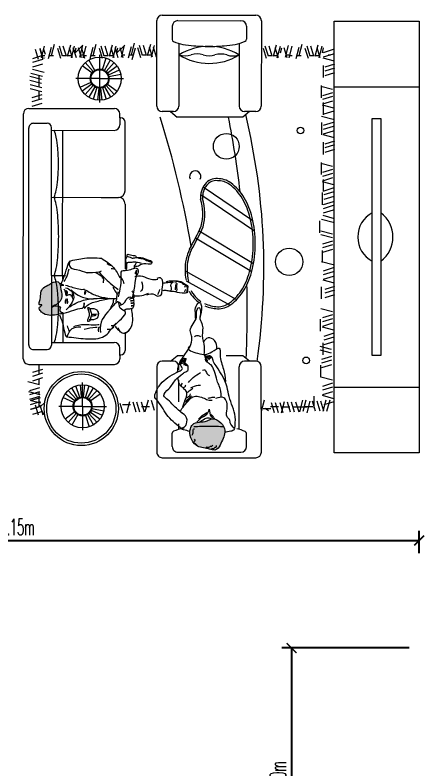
# Model space of a CAD drawing. Header units: metres. Extents: x 2200 to 70418, y 2356 to 27441.
# Drawn here: x 60911 to 64077, y 12447 to 18213 of the extents above; entities that cross this region are included whole.
import ezdxf

# ---------------------------------------------------------------- set-up
doc = ezdxf.new("R2010")
doc.units = ezdxf.units.M
doc.header["$LTSCALE"] = 0.5
doc.layers.get('Defpoints').update_dxf_attribs({"color": 140})
doc.layers.add('G-Anno-Dims', color=151, linetype='Continuous', lineweight=25)
doc.layers.add('I-Furn', color=30, linetype='Continuous', lineweight=18)
doc.styles.add('Arch-Dim', font='romans.shx', dxfattribs={"width": 0.5})
doc.dimstyles.new('Annotative m', dxfattribs={"dimscale": 100, "dimtxt": 2.5, "dimasz": 1.5, "dimexe": 1.5, "dimexo": 1.5, "dimgap": 0.8, "dimtad": 1, "dimlfac": 0.001, "dimzin": 3, "dimdsep": 46, "dimtxsty": 'Arch-Dim', "dimblk": 'ARCHTICK', "dimcen": 2.5, "dimazin": 2, "dimtfac": 0.75, "dimtix": 1, "dimtmove": 2, "dimatfit": 3, "dimfxl": 1, "dimtolj": 1, "dimtzin": 0, "dimarcsym": 0})

# ---------------------------------------------------------------- blocks, each defined once
blk = doc.blocks.new('_ArchTick')
at = {"color": 0, "linetype": 'ByBlock', "const_width": 0.15}
blk.add_lwpolyline([(-0.5, -0.5), (0.5, 0.5)], dxfattribs=at)
blk = doc.blocks.new('*D254')
at = {"layer": 'Defpoints', "color": 0, "transparency": 16777216}
for p in [(64002, 13372), (63026.1, 11372), (64152, 11372)]:
    blk.add_point(p, dxfattribs=at)
at = {"layer": 'G-Anno-Dims', "color": 0, "lineweight": -2, "transparency": 16777216}
for p, q in [((63927, 13372), (62951.1, 13372)), ((63026.1, 13372), (63026.1, 11372)), ((64077, 11372), (62951.1, 11372))]:
    blk.add_line(p, q, dxfattribs=at)
at = {"layer": 'G-Anno-Dims', "color": 0, "lineweight": -2, "transparency": 16777216, "xscale": 75, "yscale": 75, "zscale": 75}
for p, rotation in [((63026.1, 13372), 90), ((63026.1, 11372), 270)]:
    blk.add_blockref('_ArchTick', p, dxfattribs=dict(at, rotation=rotation))
at = {"layer": 'G-Anno-Dims', "color": 0, "transparency": 16777216, "insert": (62923.6, 12372), "char_height": 125, "attachment_point": 5, "rotation": 90, "style": 'Arch-Dim'}
blk.add_mtext('\\A1;2.00m', dxfattribs=at)
blk = doc.blocks.new('*D255')
at = {"layer": 'Defpoints', "color": 0}
for p in [(64002, 14193.7), (57852, 14022), (64002, 14022)]:
    blk.add_point(p, dxfattribs=at)
at = {"layer": 'G-Anno-Dims', "color": 0, "lineweight": -2}
for p, q in [((57852, 14097), (57852, 14268.7)), ((64002, 14097), (64002, 14268.7)), ((57852, 14193.7), (64002, 14193.7))]:
    blk.add_line(p, q, dxfattribs=at)
at = {"layer": 'G-Anno-Dims', "color": 0, "lineweight": -2, "xscale": 75, "yscale": 75, "zscale": 75, "rotation": 180}
blk.add_blockref('_ArchTick', (57852, 14193.7), dxfattribs=at)
at = {"layer": 'G-Anno-Dims', "color": 0, "lineweight": -2, "xscale": 75, "yscale": 75, "zscale": 75}
blk.add_blockref('_ArchTick', (64002, 14193.7), dxfattribs=at)
at = {"layer": 'G-Anno-Dims', "color": 0, "insert": (60927, 14296.2), "char_height": 125, "attachment_point": 5, "style": 'Arch-Dim'}
blk.add_mtext('\\A1;6.15m', dxfattribs=at)
blk = doc.blocks.new('A$C73465BAC')
at = {"layer": 'I-Furn', "ltscale": 3}
h = blk.add_hatch(color=256, dxfattribs=at)
edge = h.paths.add_edge_path()
edge.add_spline(control_points=[(248.5, 1171), (279.6, 1188.5), (331.5, 1220.4), (312.1, 1296.2), (303.9, 1374.7), (243.4, 1354.4), (209.2, 1331.9), (147.9, 1299.6), (163.4, 1244.6), (138.6, 1178), (180.2, 1188.1), (136, 1164), (157.4, 1133.7), (185.5, 1110.9), (241.5, 1099.6), (276.6, 1109.9), (350.3, 1120.6), (292.2, 1133.5), (320.4, 1170.6), (274.8, 1182.2), (255.2, 1174.5), (248.5, 1171)], knot_values=[6.92976, 6.92976, 6.92976, 6.92976, 88.633957, 150.80248, 204.81141, 248.139794, 279.389018, 321.893636, 408.375761, 431.643524, 447.144857, 469.07466, 497.305108, 522.125936, 570.063074, 628.708388, 656.922664, 684.873946, 704.64736, 740.083308, 760.727208, 760.727208, 760.727208, 760.727208], degree=3, periodic=0)
h = blk.add_hatch(color=256, dxfattribs=at)
edge = h.paths.add_edge_path()
edge.add_spline(control_points=[(1426.4, 86.6), (1397.7, 90.1), (1345.7, 99.1), (1298.9, 165.8), (1296.3, 225.7), (1328.2, 297.6), (1410.2, 279.3), (1477.3, 324.4), (1540.8, 288.1), (1580.5, 210.8), (1543, 141.8), (1506.8, 60.6), (1456.5, 76.7), (1426.4, 86.6)], knot_values=[11.171972, 11.171972, 11.171972, 11.171972, 83.935274, 146.390702, 207.043537, 236.474222, 338.687878, 374.142978, 438.985032, 497.846364, 587.349285, 634.808067, 704.959464, 704.959464, 704.959464, 704.959464], degree=3, periodic=0)
at = {"layer": 'I-Furn'}
for p, q in [((1045.1, 2705.2), (1045.3, 3358.3)), ((1087.9, 3400.8), (1803.1, 3400.5)), ((1206.9, 3358.2), (1689.2, 3358)), ((1845.6, 3358), (1845.3, 2704.9)), ((1164.4, 3315.7), (1164.3, 3214)), ((1731.7, 3315.5), (1731.7, 3216.3)), ((240.2, 3091.3), (263.7, 3179.5)), ((363.7, 3085.4), (387.2, 3173.6)), ((481.2, 3171.3), (419.3, 3109.4)), ((559.6, 3091.3), (583.1, 3179.5)), ((683.1, 3085.4), (706.6, 3173.6)), ((800.6, 3171.3), (738.8, 3109.4)), ((852.4, 3096.6), (875.9, 3184.8)), ((975.9, 3090.8), (999.4, 3179)), ((1215.4, 3183.6), (1215.2, 2705.1)), ((1675.4, 3183.5), (1675.2, 2704.9)), ((1938.3, 3085.4), (1961.8, 3173.6)), ((2134.2, 3091.3), (2157.7, 3179.5)), ((2257.7, 3085.4), (2281.2, 3173.6)), ((141.6, 3061.4), (118.1, 3137.8)), ((176.5, 3067.8), (153, 3144.2)), ((176.9, 3061.4), (153.4, 3137.8)), ((163.6, 3073.7), (187.1, 3161.9)), ((194.7, 3099.4), (182.8, 3137.8)), ((217, 3067.8), (240.5, 3156)), ((311.1, 3067.8), (287.6, 3144.2)), ((324.9, 3085.4), (301.4, 3161.9)), ((354.3, 3085.4), (330.8, 3161.9)), ((401.3, 3073.7), (377.8, 3150.1)), ((393.1, 3073.7), (416.6, 3161.9)), ((430.7, 3073.7), (407.2, 3150.1)), ((418.3, 3112.7), (428.1, 3149.6)), ((469.3, 3073.1), (445.8, 3149.6)), ((456.4, 3079), (479.9, 3167.2)), ((495.9, 3067.8), (472.4, 3144.2)), ((483, 3073.7), (506.5, 3161.9)), ((536.4, 3067.8), (559.9, 3156)), ((630.5, 3067.8), (607, 3144.2)), ((644.3, 3085.4), (620.8, 3161.9)), ((673.8, 3085.4), (650.2, 3161.9)), ((720.7, 3073.7), (697.2, 3150.1)), ((712.5, 3073.7), (736, 3161.9)), ((750.1, 3073.7), (726.6, 3150.1)), ((737.7, 3112.7), (747.6, 3149.6)), ((788.8, 3073.1), (765.2, 3149.6)), ((775.8, 3079), (799.3, 3167.2)), ((829.2, 3073.1), (852.8, 3161.3)), ((858.6, 3061.4), (882.2, 3149.6)), ((923.3, 3073.1), (899.8, 3149.6)), ((937.2, 3090.8), (913.6, 3167.2)), ((966.6, 3090.8), (943, 3167.2)), ((1013.5, 3079), (990, 3155.4)), ((1005.3, 3079), (1028.9, 3167.2)), ((1042.9, 3079), (1019.4, 3155.4)), ((1885.7, 3067.8), (1862.2, 3144.2)), ((1899.5, 3085.4), (1876, 3161.9)), ((1928.9, 3085.4), (1905.4, 3161.9)), ((1975.9, 3073.7), (1952.3, 3150.1)), ((1967.7, 3073.7), (1991.2, 3161.9)), ((1992.9, 3112.7), (2002.7, 3149.6)), ((2043.9, 3073.1), (2020.4, 3149.6)), ((2031, 3079), (2054.5, 3167.2)), ((2057.6, 3073.7), (2081.1, 3161.9)), ((2111, 3067.8), (2134.5, 3156)), ((2205.1, 3067.8), (2181.6, 3144.2)), ((2218.9, 3085.4), (2195.4, 3161.9)), ((2248.3, 3085.4), (2224.8, 3161.9)), ((2295.3, 3073.7), (2271.8, 3150.1)), ((2287.1, 3073.7), (2310.6, 3161.9)), ((2312.3, 3112.7), (2322.2, 3149.6)), ((2394.6, 3136.4), (2318.2, 3112.9)), ((171.6, 3090.4), (95.2, 3066.8)), ((171.6, 3060.9), (95.2, 3037.4)), ((188.4, 3089.6), (169.8, 3089.6)), ((255.4, 3089.6), (222.8, 3089.6)), ((353.1, 3089.6), (323.6, 3089.6)), ((397.3, 3089.6), (364.8, 3089.6)), ((396.4, 3089.6), (366.3, 3089.6)), ((481.2, 3094.9), (462.6, 3094.9)), ((507.8, 3089.6), (489.2, 3089.6)), ((572.4, 2978.1), (526.4, 3057.7)), ((574.8, 3089.6), (542.2, 3089.6)), ((608.8, 2732.1), (608.8, 3096.8)), ((631.3, 2984.3), (659.7, 3071.7)), ((672.5, 3089.6), (643.1, 3089.6)), ((645.2, 2978.1), (691.1, 3057.7)), ((716.8, 3089.6), (684.2, 3089.6)), ((715.8, 3089.6), (685.7, 3089.6)), ((800.6, 3094.9), (782, 3094.9)), ((867.6, 3094.9), (835, 3094.9)), ((965.3, 3094.9), (935.9, 3094.9)), ((1009.6, 3094.9), (977, 3094.9)), ((1008.6, 3094.9), (978.5, 3094.9)), ((1927.6, 3089.6), (1898.2, 3089.6)), ((1971.9, 3089.6), (1939.4, 3089.6)), ((1971, 3089.6), (1940.8, 3089.6)), ((2055.8, 3094.9), (2037.2, 3094.9)), ((2082.4, 3089.6), (2063.8, 3089.6)), ((2149.4, 3089.6), (2116.8, 3089.6)), ((2247.1, 3089.6), (2217.7, 3089.6)), ((2291.3, 3089.6), (2258.8, 3089.6)), ((2290.4, 3089.6), (2260.3, 3089.6)), ((2394.6, 3101.1), (2318.2, 3077.6)), ((2406.4, 3048.2), (2318.2, 3071.7)), ((2375.2, 3094.9), (2356.6, 3094.9)), ((171.6, 3025.6), (95.2, 3002.1)), ((549.9, 2957.8), (475.5, 3011.9)), ((560.1, 2969.1), (498.6, 3037.4)), ((657.5, 2969.1), (719, 3037.4)), ((667.7, 2957.8), (742, 3011.9)), ((2319.2, 3015.1), (2319.2, 2922.6)), ((2406.4, 3024.7), (2330, 3001.1)), ((171.6, 2931.5), (83.4, 2955.1)), ((183.4, 2960.9), (95.2, 2984.5)), ((675.3, 2944.6), (759.3, 2982)), ((680, 2930.2), (769.9, 2949.3)), ((2406.4, 2995.3), (2330, 2971.7)), ((2406.4, 2960), (2330, 2936.4)), ((163.1, 2907.1), (74.9, 2930.7)), ((163.1, 2877.7), (74.9, 2901.2)), ((144.1, 2938.9), (144.1, 2849.1)), ((608.8, 2915), (427.1, 2915)), ((542.3, 2885.4), (458.3, 2848)), ((608.8, 2915), (790.5, 2915)), ((165.8, 2843.3), (77.6, 2866.8)), ((165.8, 2813.9), (77.6, 2837.4)), ((549.9, 2872.3), (475.5, 2818.2)), ((560.1, 2861), (498.6, 2792.6)), ((572.4, 2852), (526.4, 2772.4)), ((586.3, 2845.8), (557.9, 2758.4)), ((601.2, 2842.7), (591.6, 2751.2)), ((616.4, 2842.7), (626, 2751.2)), ((631.3, 2845.8), (659.7, 2758.4)), ((645.2, 2852), (691.1, 2772.4)), ((657.5, 2861), (719, 2792.6)), ((667.7, 2872.3), (742, 2818.2)), ((2388.8, 2830.5), (2300.6, 2854.1)), ((2304.1, 2861.1), (2304.1, 2768.6)), ((165.8, 2790.3), (89.3, 2766.8)), ((144.1, 2819.7), (144.1, 2754.2)), ((2388.8, 2807), (2312.3, 2783.5)), ((2388.8, 2777.6), (2312.3, 2754.1)), ((165.8, 2760.9), (89.3, 2737.4)), ((165.8, 2725.6), (89.3, 2702.1)), ((2388.8, 2742.3), (2312.3, 2718.8)), ((2400.5, 2689.4), (2312.3, 2712.9)), ((2319.2, 2731.6), (2319.2, 2639)), ((67.4, 2687.3), (721.2, 2687)), ((1172.6, 2662.6), (1087.6, 2662.6)), ((1150.3, 2662.6), (1200.6, 2621.1)), ((1754.5, 2663.1), (1703.3, 2620.9)), ((1802.8, 2662.4), (1717.7, 2662.4)), ((2400.5, 2665.8), (2324.1, 2642.3)), ((24.7, 770.4), (24.9, 2644.8)), ((763.5, 2618), (763.5, 2561.6)), ((763.7, 2613.8), (763.7, 2644.5)), ((763.7, 2614.8), (770.2, 2614.8)), ((1703.3, 2620.9), (1200.6, 2621.1)), ((2394.6, 2602.1), (2306.4, 2625.6)), ((66.7, 876.4), (67.4, 2539.5)), ((101.4, 2573.5), (206.8, 2573.4)), ((240.6, 1409.1), (240.8, 2539.4)), ((804, 2057.6), (804.2, 2580.8)), ((2305.1, 2578.3), (2305.1, 2485.8)), ((2394.6, 2578.6), (2318.2, 2555)), ((2394.6, 2549.1), (2318.2, 2525.6)), ((240.8, 2519.3), (720.9, 2519.1)), ((325.7, 1409.2), (325.9, 2519.3)), ((2394.6, 2513.8), (2318.2, 2490.3)), ((2406.4, 2460.9), (2318.2, 2484.4)), ((2319.2, 2427.8), (2319.2, 2335.3)), ((2406.4, 2437.4), (2330, 2413.8)), ((2406.4, 2408), (2330, 2384.4)), ((2406.4, 2372.7), (2330, 2349.1)), ((2388.8, 2243.2), (2300.6, 2266.8)), ((2304.1, 2273.8), (2304.1, 2181.3)), ((2388.8, 2219.7), (2312.3, 2196.2)), ((2388.8, 2190.3), (2312.3, 2166.8)), ((2388.8, 2155), (2312.3, 2131.5)), ((2319.2, 2144.3), (2319.2, 2051.7)), ((1400.4, 2086.3), (1781, 1829)), ((2400.5, 2102), (2312.3, 2125.6)), ((2400.5, 2078.5), (2324.1, 2055)), ((1381.5, 2028.3), (1793.8, 1749.7)), ((2309.8, 2042.9), (2309.8, 1950.3)), ((2400.5, 2049.1), (2324.1, 2025.6)), ((240.6, 2006.8), (620.4, 2006.7)), ((620.4, 2006.7), (753, 2006.6)), ((2394.6, 1972.6), (2318.2, 1949.1)), ((2400.5, 2013.8), (2324.1, 1990.3)), ((804, 1955.6), (804, 1460.3)), ((2394.6, 1943.2), (2318.2, 1919.7)), ((2394.6, 1907.9), (2318.2, 1884.4)), ((2406.4, 1843.2), (2318.2, 1866.7)), ((2290.3, 1826.8), (2290.3, 1734.2)), ((2394.6, 1813.8), (2306.4, 1837.3)), ((1369.9, 1751), (1786, 1500.8)), ((2388.8, 1725.6), (2300.6, 1749.1)), ((1342.9, 1696.6), (1772.2, 1438.4)), ((2388.8, 1696.1), (2300.6, 1719.7)), ((2388.8, 1672.6), (2312.3, 1649.1)), ((2388.8, 1643.2), (2312.3, 1619.7)), ((854.8, 1565.4), (854.8, 1565.4)), ((2309.8, 1600.2), (2309.8, 1507.6)), ((2388.8, 1607.9), (2312.3, 1584.4)), ((909.1, 1538.2), (909.1, 1538.2)), ((990.5, 1524.6), (990.5, 1524.6)), ((2394.6, 1490.2), (2306.4, 1513.8)), ((909.1, 1483.9), (909.1, 1483.9)), ((1262.1, 1444.1), (1656.7, 1225.7)), ((2394.6, 1466.7), (2318.2, 1443.2)), ((240.6, 1409.3), (240.8, 876.6)), ((240.6, 1409.1), (347.6, 1409.2)), ((325.7, 1409.3), (325.7, 1380)), ((2394.6, 1437.3), (2318.2, 1413.8)), ((2394.6, 1402), (2318.2, 1378.5)), ((1188.7, 1340.5), (1187.5, 1298.8)), ((1270.4, 1368.8), (1606, 1183.1)), ((2406.4, 1349.1), (2318.2, 1372.6)), ((2303.3, 1321.8), (2303.3, 1229.3)), ((2406.4, 1325.5), (2330, 1302)), ((2406.4, 1296.1), (2330, 1272.6)), ((881.9, 1253.2), (881.9, 1253.2)), ((2406.4, 1260.8), (2330, 1237.3)), ((854.8, 1158.2), (854.8, 1158.2)), ((2388.8, 1131.4), (2300.6, 1154.9)), ((325.8, 1122.1), (325.9, 896.7)), ((2388.8, 1107.9), (2312.3, 1084.3)), ((2296.8, 1075.8), (2296.8, 983.2)), ((2388.8, 1078.4), (2312.3, 1054.9)), ((2388.8, 1043.1), (2312.3, 1019.6)), ((2400.5, 990.2), (2312.3, 1013.7)), ((370.5, 964.2), (368.9, 965.7)), ((804.2, 974.3), (804.2, 835.1)), ((2400.5, 966.7), (2324.1, 943.1)), ((2400.5, 937.3), (2324.1, 913.7)), ((240.8, 896.6), (720.9, 896.8)), ((2382.9, 843.1), (2294.7, 866.7)), ((2316.2, 894.5), (2316.2, 802)), ((2400.5, 902), (2324.1, 878.4)), ((101.4, 842.5), (206.8, 842.5)), ((763.5, 798), (763.5, 854.3)), ((2382.9, 813.7), (2294.7, 837.2)), ((763.7, 802.1), (763.7, 771.5)), ((763.7, 801.1), (770.2, 801.1)), ((1172.6, 753.3), (1087.6, 753.3)), ((1150.3, 753.3), (1200.6, 794.9)), ((1245, 794.9), (1200.6, 794.9)), ((1262, 764.5), (1262, 764.5)), ((1424.9, 791.7), (1424.9, 791.7)), ((1424.9, 764.5), (1424.9, 764.5)), ((1452, 778.1), (1452, 778.1)), ((1703.3, 795.1), (1576.6, 795)), ((1754.5, 752.9), (1703.3, 795.1)), ((1802.8, 753.6), (1717.7, 753.6)), ((2382.9, 790.2), (2306.4, 766.7)), ((2382.9, 760.8), (2306.4, 737.2)), ((67.4, 728.7), (721.2, 728.9)), ((144.1, 721.1), (144.1, 652.3)), ((1045.1, 710.8), (1045.3, 57.7)), ((1215.2, 684.9), (1215.2, 710.8)), ((1675.4, 232.4), (1675.2, 711)), ((1845.6, 58), (1845.3, 711.1)), ((2297.3, 723.5), (2297.3, 631)), ((2382.9, 725.5), (2306.4, 701.9)), ((171.6, 690.2), (95.2, 666.6)), ((171.6, 660.8), (95.2, 637.2)), ((148.1, 572.5), (59.9, 596.1)), ((171.6, 625.5), (95.2, 601.9)), ((144.1, 617), (144.1, 573.6)), ((478.3, 407.8), (478.3, 589.5)), ((1215.3, 442.3), (1215.2, 607.4)), ((2388.8, 607.8), (2300.6, 631.4)), ((2388.8, 584.3), (2312.3, 560.8)), ((154, 496), (65.8, 519.6)), ((148.1, 549), (71.7, 525.5)), ((148.1, 519.6), (71.7, 496)), ((429.6, 461.8), (368.1, 530.2)), ((441.9, 470.8), (395.9, 550.4)), ((455.8, 477), (427.4, 564.4)), ((470.7, 480.1), (461.1, 571.6)), ((485.9, 480.1), (495.5, 571.6)), ((500.8, 477), (529.2, 564.4)), ((514.7, 470.8), (560.6, 550.4)), ((527, 461.8), (588.5, 530.2)), ((2388.8, 554.9), (2312.3, 531.3)), ((2388.8, 519.6), (2312.3, 496)), ((148.1, 484.3), (71.7, 460.8)), ((154, 472.5), (77.6, 449)), ((144.1, 518.3), (144.1, 498.7)), ((144.1, 483), (144.1, 402.9)), ((411.8, 437.4), (327.8, 474.7)), ((419.4, 450.5), (345, 504.6)), ((494.6, 478.7), (489.8, 474)), ((537.2, 450.5), (611.5, 504.6)), ((2247.2, 486.1), (2247.2, 393.6)), ((2400.5, 466.6), (2312.3, 490.2)), ((154, 443.1), (77.6, 419.6)), ((154, 407.8), (77.6, 384.3)), ((159.9, 407.8), (83.4, 384.3)), ((159.9, 431.3), (85.1, 451.3)), ((141.6, 340.7), (118.1, 417.1)), ((176.9, 340.7), (153.4, 417.1)), ((188.6, 437.9), (156.8, 406.1)), ((478.3, 407.8), (296.6, 407.8)), ((478.3, 407.8), (660, 407.8)), ((478.3, 407.8), (478.3, 226)), ((788.8, 352.4), (765.2, 428.9)), ((783.1, 421.6), (843.8, 421.6)), ((837.7, 443), (814.2, 354.8)), ((861.3, 443), (884.8, 366.5)), ((890.7, 443), (914.2, 366.5)), ((926, 443), (949.5, 366.5)), ((928.1, 408.1), (988.8, 408.1)), ((978.9, 454.7), (955.4, 366.5)), ((1002.4, 454.7), (1026, 378.3)), ((1847.1, 370.1), (1870.6, 458.3)), ((1915.9, 408.1), (1976.6, 408.1)), ((1921.1, 437.1), (1944.6, 360.7)), ((1950.5, 437.1), (1974, 360.7)), ((1985.8, 437.1), (2009.3, 360.7)), ((2019.8, 443), (1996.2, 354.8)), ((2003.6, 404.8), (2064.3, 404.8)), ((2043.3, 443), (2066.8, 366.5)), ((2072.7, 443), (2096.2, 366.5)), ((2084.5, 404.8), (2145.2, 404.8)), ((2108, 443), (2131.5, 366.5)), ((2131.7, 404.8), (2192.4, 404.8)), ((2161, 454.7), (2137.4, 366.5)), ((2165.6, 370.1), (2189.1, 458.3)), ((2178.9, 408.1), (2239.6, 408.1)), ((2195, 358.3), (2218.5, 446.5)), ((2259.7, 370.1), (2236.2, 446.5)), ((2295, 370.1), (2271.5, 446.5)), ((2324.4, 370.1), (2300.9, 446.5)), ((2318.4, 370.1), (2341.9, 458.3)), ((2400.5, 443.1), (2324.1, 419.6)), ((2347.8, 370.1), (2371.4, 458.3)), ((171.6, 369.7), (95.2, 346.1)), ((164.5, 367.5), (188.8, 343.2)), ((419.4, 365), (345, 310.9)), ((429.6, 353.7), (368.1, 285.4)), ((412.1, 396.2), (407.3, 391.5)), ((527, 353.7), (588.5, 285.4)), ((537.2, 365), (611.5, 310.9)), ((544.8, 378.2), (628.7, 340.8)), ((549.5, 392.6), (639.4, 373.5)), ((1858.6, 391.3), (1919.3, 391.3)), ((1874.5, 395.4), (1901, 376)), ((441.9, 344.7), (395.9, 265.1)), ((500.8, 338.5), (529.2, 251.1)), ((514.7, 344.7), (560.6, 265.1)), ((1215.4, 232.3), (1215.4, 273.7)), ((1164.4, 100.3), (1164.3, 201.9)), ((1731.7, 100.5), (1731.7, 199.7)), ((1206.9, 57.7), (1689.2, 57.9)), ((1087.9, 15.2), (1803.1, 15.5))]:
    blk.add_line(p, q, dxfattribs=at)
for centre, radius in [((608.8, 2915), 164.7), ((608.8, 2915), 72.8), ((608.8, 2915), 67.2), ((2145, 2518.1), 26), ((1577.5, 2396.8), 98.8), ((2058.4, 1513), 104.7), ((2188.3, 759.2), 26), ((468.2, 391.2), 283.5), ((468.2, 391.2), 264.6), ((478.3, 407.8), 164.7), ((478.3, 407.8), 72.8), ((478.3, 407.8), 67.2)]:
    blk.add_circle(centre, radius, dxfattribs=at)
for centre, radius, start, end in [((1087.9, 3358.3), 42.5, 89.97718, 179.97718), ((1206.9, 3315.7), 42.5, 89.97718, 179.97718), ((1689.2, 3315.5), 42.5, 359.97718, 89.97718), ((1803, 3358), 42.5, 359.97718, 89.97718), ((1181.3, 3214), 17, 179.97718, 246.26262), ((1305.1, 3495.6), 324.6, 246.26262, 259.46261), ((1389.3, 3947.8), 784.5, 259.46261, 265.58099), ((1501.8, 3947.7), 784.5, 274.37337, 280.49175), ((1585.6, 3495.4), 324.6, 280.49175, 294.81829), ((1714.7, 3216.3), 17, 294.81829, 359.97718), ((1444.4, 2726.9), 434.1, 58.112, 121.67034), ((1445.8, 4680), 1518.9, 265.58099, 269.97718), ((1445.8, 4680), 1518.9, 269.97718, 274.37337), ((-2527.6, 2021.4), 2911.9, 21.12868, 21.16351), ((1445.8, 3465), 434.1, 238.112, 301.67034), ((1262.9, 3240.3), 151.1, 252.29017, 287.49217), ((1353.7, 2952.1), 151.1, 72.29017, 107.49217), ((1445.6, 3240), 151.1, 252.29017, 287.49217), ((1536.4, 2951.8), 151.1, 72.29017, 107.49217), ((1628.3, 3239.6), 151.1, 252.29017, 287.49217), ((67.4, 2644.8), 42.5, 89.97718, 179.97718), ((721.2, 2644.5), 42.5, 359.97718, 89.97718), ((1087.6, 2705.2), 42.5, 179.97718, 269.97718), ((1172.7, 2705.1), 42.5, 269.97718, 359.97718), ((1717.7, 2704.9), 42.5, 179.97718, 269.97718), ((1802.8, 2704.9), 42.5, 269.97718, 359.97718), ((770.2, 2580.8), 34, 359.97718, 89.97718), ((-5692.8, 476), 7095.9, 9.37507, 17.5955), ((-6009.6, 1133.8), 7747.5, 6.78419, 11.06631), ((-3135.7, 1468.6), 5000.5, 351.76393, 13.53995), ((101.9, 2538.2), 35.2, 90.76195, 182.11277), ((206.8, 2539.4), 34, 359.97718, 89.97718), ((720.9, 2561.6), 42.5, 269.97718, 359.97718), ((-23, 2404.9), 305.7, 11.50331, 21.9875), ((-438.8, 2320.2), 730, 4.80546, 11.50331), ((-1110.5, 2263.8), 1404, 359.97718, 4.80546), ((-1110.5, 2263.8), 1404, 355.1489, 359.97718), ((1339.6, 2166.8), 43.3, 329.41956, 206.40895), ((-438.8, 2206.8), 730, 348.45104, 355.1489), ((1498.9, 2045.9), 104.3, 83.92508, 143.21994), ((1498.9, 2045.9), 88.8, 83.39995, 143.38934), ((1510, 1975.1), 159, 54.53942, 90.30337), ((1510, 1975.1), 174.6, 54.53942, 90), ((1539.6, 2008.8), 159.2, 141.26301, 185.44734), ((1539.6, 2008.8), 143.6, 141.15523, 184.84364), ((1400.2, 1821.1), 348.1, 30.18022, 54.53942), ((1400.2, 1821.1), 363.7, 30.18022, 54.53942), ((-23.1, 2121.8), 305.7, 337.59062, 348.45104), ((753, 2057.7), 51, 269.97718, 359.97718), ((-23.2, 1893.1), 305.7, 21.79989, 22.36374), ((-23.1, 1891.9), 305.7, 11.54896, 22.40938), ((753, 1955.6), 51, 0.02282, 90.02282), ((1018, 1883.1), 379.5, 345.26104, 16.94318), ((1018, 1883.1), 395.1, 345.08832, 16.70736), ((1224.8, 1719), 551.1, 13.54376, 30.18022), ((1224.8, 1719), 566.7, 13.54376, 30.18022), ((-438.8, 1806.9), 730, 4.8511, 11.54896), ((-1970.3, 1695.1), 2265.5, 0.32478, 4.39208), ((946.4, 1652), 837.4, 0, 13.54376), ((946.4, 1652), 853, 0, 13.54376), ((-149.8, 2450.9), 1672.4, 329.77617, 336.59218), ((-149.8, 2450.9), 1688, 329.79916, 336.63198), ((-1970.3, 1720.8), 2265.5, 355.60792, 359.67522), ((946.4, 1652), 837.4, 346.45624, 0), ((946.4, 1652), 853, 346.45624, 0), ((1609.5, 1460.4), 347.6, 154.68267, 181.07084), ((1609.5, 1460.4), 332, 154.79637, 181.08897), ((-438.8, 1609.1), 730, 348.45104, 355.1489), ((-23.1, 1524.1), 305.7, 337.59062, 348.45104), ((1724.4, 1456.3), 462.4, 180.29655, 190.3289), ((1724.4, 1456.3), 446.9, 180.283, 192.01056), ((1224.8, 1584.9), 551.1, 329.81978, 346.45624), ((1224.8, 1584.9), 566.7, 329.81978, 346.45624), ((-23.1, 1294.1), 305.7, 11.54896, 22.40938), ((-23.2, 1522.8), 305.7, 337.63626, 338.20011), ((464.9, -539.7), 1961.2, 81.00361, 81.36068), ((631.8, -596.5), 1995.1, 85.98024, 86.25625), ((-438.8, 1209.2), 730, 4.8511, 11.54896), ((-6009.6, 1133.8), 7747.5, 357.33463, 1.51542), ((-1110.5, 1152.2), 1404, 0.02282, 4.8511), ((1510.7, 1399.7), 244, 207.15089, 235.83016), ((1510.7, 1399.7), 228.4, 207.34916, 235.79872), ((1400.2, 1482.9), 348.1, 305.46058, 329.81978), ((1400.2, 1482.9), 363.7, 305.46058, 329.81978), ((1533.8, 1481.4), 312.4, 247.05097, 265.73439), ((1533.8, 1481.4), 328, 248.64726, 265.83944), ((1510, 1328.8), 174.6, 270, 305.46058), ((1510, 1328.8), 159, 270.20186, 305.46058), ((-1110.5, 1152.2), 1404, 355.19454, 0.02282), ((-438.8, 1095.7), 730, 348.49669, 355.19454), ((-23, 1011.1), 305.7, 338.0125, 348.49669), ((101.9, 877.7), 35.2, 177.88723, 269.23805), ((206.8, 876.5), 34, 270.02282, 0.02282), ((720.9, 854.3), 42.5, 0.02282, 90.02282), ((770.2, 835.1), 34, 270.02282, 0.02282), ((67.6, 771.6), 42.9, 178.44573, 269.78818), ((721.2, 771.4), 42.5, 270.02282, 0.02282), ((1087.6, 710.8), 42.5, 90.02282, 180.02282), ((1172.7, 710.8), 42.5, 0.02282, 90.02282), ((1717.7, 711), 42.5, 90.02282, 180.02282), ((1802.8, 711.1), 42.5, 0.02282, 90.02282), ((1305.1, -79.6), 324.6, 100.53739, 113.73738), ((1389.3, -531.8), 784.5, 99.83626, 100.53739), ((1445.8, -1264), 1518.9, 90.02282, 94.41901), ((1445.8, -1264), 1518.9, 85.62663, 90.02282), ((1585.6, -79.5), 324.6, 65.18171, 77.27352), ((1181.3, 201.9), 17, 113.73738, 180.02282), ((1714.7, 199.7), 17, 0.02282, 65.18171), ((1087.9, 57.7), 42.5, 180.02282, 270.02282), ((1206.9, 100.3), 42.5, 180.02282, 270.02282), ((1689.2, 100.5), 42.5, 270.02282, 0.02282), ((1803, 58), 42.5, 270.02282, 0.02282)]:
    blk.add_arc(centre, radius, start, end, dxfattribs=at)
at = {"layer": 'I-Furn', "ltscale": 3}
for centre, radius, start, end in [((1357, 906.6), 40.6, 79.51475, 123.08941), ((1352, 880), 67.7, 63.6392, 79.51475)]:
    blk.add_arc(centre, radius, start, end, dxfattribs=at)
for points, knots in [([(815.6, 1499.7), (813.2, 1505.1), (807.5, 1517.9), (809.7, 1535.9), (818.3, 1563.8), (849.6, 1539.3), (888.8, 1546.3), (939.9, 1551.3), (976, 1527), (1006.1, 1522.5), (1011, 1491), (964.4, 1500), (925.8, 1499.2), (898.4, 1471.9), (869.3, 1485.1), (891, 1492.1), (886, 1512.2), (894.6, 1511.6), (895.6, 1511.5)], [0, 0, 0, 0, 15.214729, 36.055512, 48.857472, 79.738512, 103.122769, 157.685733, 206.194273, 214.411126, 234.296897, 257.825245, 307.464974, 341.56748, 352.042995, 362.192251, 380.803332, 383.401633, 383.401633, 383.401633, 383.401633]), ([(817.1, 1553), (818.2, 1556.2), (819.7, 1561), (820, 1579.5), (854.5, 1556.5), (888.8, 1565.3), (887.1, 1549.5), (886.7, 1545.6)], [0, 0, 0, 0, 9.109215, 13.285838, 44.707752, 72.752889, 81.852859, 81.852859, 81.852859, 81.852859]), ([(314.5, 1345.5), (321.9, 1362.7), (341.1, 1407.4), (387.3, 1556.5), (369.3, 1464.2), (445.2, 1454.4), (487.7, 1439.1), (511.9, 1430.4)], [0, 0, 0, 0, 60.518576, 156.742964, 182.299185, 237.275016, 309.902587, 309.902587, 309.902587, 309.902587]), ([(374.5, 1517.7), (413.9, 1527.5), (495.5, 1547.9), (579.6, 1543.7), (623, 1541.5)], [0, 0, 0, 0, 106.409885, 220.025525, 220.025525, 220.025525, 220.025525]), ([(623, 1540.2), (656.5, 1519.3), (716.8, 1481.5), (749.4, 1418.6), (764, 1390.6)], [0, 0, 0, 0, 101.553402, 183.196527, 183.196527, 183.196527, 183.196527]), ([(662.7, 1500.2), (666.7, 1498), (679.3, 1491.4), (693.1, 1487.5), (702.4, 1484.9)], [0, 0, 0, 0, 12.001288, 37.458402, 37.458402, 37.458402, 37.458402]), ([(809.7, 1446.3), (813.1, 1455.2), (819.4, 1471.8), (815.4, 1492.1), (820.4, 1513), (846.6, 1507.3), (878.7, 1519.8), (907.7, 1510), (925.2, 1504.1)], [0, 0, 0, 0, 24.284632, 45.084884, 56.190964, 71.83444, 101.967681, 148.338712, 148.338712, 148.338712, 148.338712]), ([(906, 1541.1), (918.1, 1540.7), (943.5, 1539.6), (973.1, 1520.3), (994.7, 1514.1), (1003.7, 1511.5)], [0, 0, 0, 0, 31.421868, 65.723795, 90.374568, 90.374568, 90.374568, 90.374568]), ([(338.4, 1362.4), (345, 1374.5), (361.7, 1405.4), (370, 1439.6), (375.1, 1460.4)], [0, 0, 0, 0, 36.019014, 92.081432, 92.081432, 92.081432, 92.081432]), ([(505.6, 1431.2), (538.2, 1430.5), (578.2, 1429.6), (616, 1441.7), (623, 1444)], [0, 0, 0, 0, 84.476355, 104.032988, 104.032988, 104.032988, 104.032988]), ([(696.3, 1463.4), (710.5, 1462.2), (728.4, 1460.6), (732.2, 1445.3), (733, 1442)], [0, 0, 0, 0, 31.408902, 39.899476, 39.899476, 39.899476, 39.899476]), ([(895.2, 1411.9), (903.3, 1427.4), (912.7, 1445.6), (880, 1477.1), (837.9, 1433.9), (767.6, 1451.2), (776.7, 1361.9), (762.8, 1301.5), (749.8, 1245.2)], [0, 0, 0, 0, 37.77004, 44.330448, 112.206702, 158.127425, 169.373671, 326.046663, 326.046663, 326.046663, 326.046663]), ([(861.3, 1235.3), (864.2, 1253), (878.2, 1331.2), (903.8, 1491.5), (882.2, 1430.6), (879.4, 1422.5)], [229.252261, 229.252261, 229.252261, 229.252261, 259.312026, 344.867622, 358.082672, 358.082672, 358.082672, 358.082672]), ([(871.9, 1484.8), (871.9, 1477.9), (871.9, 1469.5), (871.9, 1461.1), (871.9, 1459.6)], [0, 0, 0, 0, 18.199941, 22.100035, 22.100035, 22.100035, 22.100035]), ([(580.1, 1429.8), (591.5, 1424.4), (612.6, 1414.6), (640.6, 1388.2), (637, 1365), (635.1, 1353.2)], [0, 0, 0, 0, 33.626167, 62.160116, 91.695701, 91.695701, 91.695701, 91.695701]), ([(603.8, 1433.3), (631.3, 1404.4), (676.7, 1356.7), (730.1, 1318.2), (751.2, 1303)], [0, 0, 0, 0, 104.676597, 172.875133, 172.875133, 172.875133, 172.875133]), ([(772.8, 1393), (778.4, 1384.1), (787.5, 1369.7), (792.4, 1353.3), (794.2, 1347.1)], [0, 0, 0, 0, 27.640179, 44.620551, 44.620551, 44.620551, 44.620551]), ([(877.4, 1401.3), (897.1, 1404.5), (939.9, 1411.6), (993.7, 1373.5), (1035.6, 1378.1), (1054.5, 1380.1)], [0, 0, 0, 0, 51.063738, 110.501338, 159.193788, 159.193788, 159.193788, 159.193788]), ([(969.9, 1261.1), (990.7, 1266.8), (1019.1, 1274.6), (1048.1, 1247.4), (1089.5, 1258.3), (1081.3, 1314.7), (1101.6, 1357.4), (1073.7, 1397.1), (1055.9, 1389.4), (1046.5, 1385.4)], [0, 0, 0, 0, 51.063966, 69.760857, 98.442485, 136.21289, 196.583877, 217.96974, 241.616381, 241.616381, 241.616381, 241.616381]), ([(240.5, 1166.5), (274.5, 1185.5), (332.2, 1217.8), (312.1, 1296.2), (303.9, 1374.7), (243.4, 1354.4), (209.2, 1331.9), (147.9, 1299.6), (163.4, 1244.6), (138.6, 1178), (180.2, 1188.1), (136, 1164), (157.4, 1133.7), (185.5, 1110.9), (241.5, 1099.6), (276.6, 1109.9), (350.3, 1120.6), (292.2, 1133.5), (320.4, 1170.6), (269.8, 1183.5), (249.6, 1171.8), (240.5, 1166.5)], [0, 0, 0, 0, 88.633957, 150.80248, 204.81141, 248.139794, 279.389018, 321.893636, 408.375761, 431.643524, 447.144857, 469.07466, 497.305108, 522.125936, 570.063074, 628.708388, 656.922664, 684.873946, 704.64736, 740.083308, 769.084366, 769.084366, 769.084366, 769.084366]), ([(309.6, 1329.3), (310.5, 1331), (315, 1339.5), (351.8, 1328.4), (322, 1340.1), (304, 1347.2)], [0, 0, 0, 0, 4.957486, 24.33421, 53.851131, 53.851131, 53.851131, 53.851131]), ([(348, 1335.2), (378.1, 1325.8), (423.4, 1311.5), (470.9, 1300.8), (505.7, 1306.7), (492.8, 1231.6), (496.4, 1304.6), (545.6, 1270.4), (599.6, 1246.5), (663.3, 1236.7), (694.3, 1232)], [0, 0, 0, 0, 82.179012, 124.172551, 131.128421, 166.009294, 194.708047, 207.195703, 291.828264, 372.00922, 372.00922, 372.00922, 372.00922]), ([(927.6, 1364.2), (935.3, 1341.3), (945, 1312.2), (926.2, 1291.8), (922.3, 1287.5)], [0, 0, 0, 0, 55.878701, 70.732003, 70.732003, 70.732003, 70.732003]), ([(1094.1, 1351), (1103.8, 1352.9), (1123.3, 1356.8), (1183.4, 1359.1), (1146, 1345.7), (1156.4, 1319.3), (1156, 1283.3), (1121, 1296.3), (1102.2, 1294.1), (1091.5, 1292.8)], [0, 0, 0, 0, 32.791493, 65.856029, 77.112898, 107.365096, 127.973901, 150.397914, 180.540849, 180.540849, 180.540849, 180.540849]), ([(1118, 1358.2), (1121.8, 1360.9), (1138, 1372), (1178.1, 1363), (1230.2, 1373), (1257, 1342.7), (1288.6, 1331.3), (1278.1, 1306), (1286.4, 1273), (1223.1, 1270.5), (1188.8, 1286.7), (1158.9, 1287.5), (1151.8, 1287.7)], [0, 0, 0, 0, 12.05449, 50.662285, 100.751119, 139.349436, 152.871984, 178.39508, 194.636814, 232.879132, 291.995735, 310.219291, 310.219291, 310.219291, 310.219291]), ([(1183.4, 1354.2), (1190.9, 1352.9), (1203.6, 1350.5), (1189.2, 1323.8), (1204.2, 1303.5), (1191.8, 1283.5), (1185.8, 1284.4), (1183.1, 1284.9)], [0, 0, 0, 0, 15.405528, 26.125312, 63.82535, 72.147315, 78.642841, 78.642841, 78.642841, 78.642841]), ([(1190.6, 1366.4), (1202.4, 1365), (1228.5, 1361.8), (1250.9, 1340.1), (1273.6, 1330.7), (1281.3, 1309.2), (1276.7, 1293.2), (1273.5, 1281.9)], [0, 0, 0, 0, 30.578618, 67.353333, 79.611572, 92.413964, 122.566762, 122.566762, 122.566762, 122.566762]), ([(335.3, 1306), (339.3, 1299.3), (347.7, 1285.3), (345.8, 1247.6), (369.4, 1263.9), (388.2, 1265.3), (389.8, 1254.3), (390.8, 1247.2)], [0, 0, 0, 0, 21.811235, 45.429417, 66.268319, 74.855405, 90.278481, 90.278481, 90.278481, 90.278481]), ([(348.4, 1315.8), (363.7, 1309.9), (395.9, 1297.5), (418.6, 1242), (392.1, 1188.2), (365.5, 1160.4), (351.7, 1146)], [0, 0, 0, 0, 41.941762, 88.289003, 137.229401, 190.028503, 190.028503, 190.028503, 190.028503]), ([(350.6, 1295.1), (350.5, 1293), (349.7, 1284.3), (361.3, 1275.9), (349.4, 1255.1), (369.1, 1276.1), (357.7, 1286), (354.6, 1293), (353.7, 1295.1)], [0, 0, 0, 0, 5.37014, 22.350864, 30.841366, 44.263375, 58.721741, 64.724876, 64.724876, 64.724876, 64.724876]), ([(390.3, 1298.1), (418.1, 1276), (468.7, 1235.6), (533, 1231.3), (562.2, 1229.4)], [0, 0, 0, 0, 90.713488, 165.812862, 165.812862, 165.812862, 165.812862]), ([(399.6, 1270.6), (398.4, 1260.2), (396.8, 1246.5), (401.5, 1233.8), (402.7, 1230.8)], [0, 0, 0, 0, 26.8507, 35.340922, 35.340922, 35.340922, 35.340922]), ([(751.4, 1282.8), (746.1, 1274), (734.5, 1254.2), (741, 1225.1), (732.3, 1210.3), (730, 1206.3)], [0, 0, 0, 0, 26.441749, 58.774114, 70.780485, 70.780485, 70.780485, 70.780485]), ([(855.4, 1292), (862.2, 1280.1), (872.2, 1262.7), (871, 1243.1), (870.7, 1236.9)], [0, 0, 0, 0, 34.902027, 51.012448, 51.012448, 51.012448, 51.012448]), ([(864.2, 1253.2), (886.5, 1252.3), (927.8, 1250.7), (965.7, 1266.9), (983.1, 1274.3)], [0, 0, 0, 0, 58.013512, 107.149157, 107.149157, 107.149157, 107.149157]), ([(334.8, 1120.9), (360.4, 1128.3), (405.8, 1141.5), (452.6, 1160.2), (491.3, 1155.9), (493, 1241.6), (484.9, 1142.7), (524.3, 1197.5), (588.2, 1210.9), (652.5, 1226.4), (686.4, 1234.7)], [0, 0, 0, 0, 70.409867, 124.986685, 129.624235, 168.516696, 205.713361, 218.8346, 299.734666, 390.28545, 390.28545, 390.28545, 390.28545]), ([(351.7, 1230.9), (348.5, 1224.4), (342.8, 1212.8), (346.7, 1200.5), (348.4, 1195)], [0, 0, 0, 0, 18.113831, 32.718438, 32.718438, 32.718438, 32.718438]), ([(356.8, 1230.8), (356.3, 1225.5), (355.3, 1214.9), (360.7, 1205.6), (359.1, 1194), (370.8, 1206.3), (359, 1213.3), (366.7, 1228.5), (361, 1227.9), (359.8, 1227.7)], [0, 0, 0, 0, 13.425536, 27.116244, 29.801129, 37.393081, 48.463136, 59.203416, 61.886553, 61.886553, 61.886553, 61.886553]), ([(359.2, 940.8), (405, 934.5), (496.9, 921.8), (657.2, 922.9), (708.4, 1030.4), (845.8, 1129.3), (754.4, 1150.7), (759.2, 1230.2), (662.8, 1120.6), (605, 1063.1), (613.7, 984.5), (615, 972.8)], [0, 0, 0, 0, 125.422801, 251.68088, 363.259103, 469.510953, 507.917449, 552.801864, 594.966396, 768.088902, 798.341471, 798.341471, 798.341471, 798.341471]), ([(371.8, 1165.9), (400.4, 1182.7), (490.8, 1235.8), (597.5, 1235.1), (670.5, 1234.7)], [0, 0, 0, 0, 86.085059, 272.751702, 272.751702, 272.751702, 272.751702]), ([(714.7, 1227.7), (712.6, 1210.6), (709.9, 1187.3), (691.9, 1163.5), (688.8, 1151.4), (687.1, 1145.1)], [0, 0, 0, 0, 44.281186, 59.934993, 76.915365, 76.915365, 76.915365, 76.915365]), ([(760.7, 1178.5), (777.8, 1186), (795.8, 1193.8), (808.8, 1220.7), (817.6, 1235.9), (839.6, 1248.1), (848.9, 1241.2), (853.6, 1237.7)], [0, 0, 0, 0, 45.537019, 47.905206, 78.191519, 91.952902, 106.155728, 106.155728, 106.155728, 106.155728]), ([(796.9, 1139.9), (800.1, 1144.8), (807.4, 1155.9), (834.8, 1150.8), (858.6, 1157), (872.2, 1171.5), (868.5, 1186.6), (860.5, 1174.8), (843.8, 1177.9), (862.3, 1176.4), (874.3, 1181.8), (871.9, 1204.3), (860, 1196.4), (840.8, 1196.3), (860.8, 1197.9), (873.4, 1198.7), (874, 1221), (859.5, 1214.2), (834.1, 1215.5), (865.4, 1212.3), (872.4, 1225.4), (866.1, 1236.7), (854.1, 1234.8), (844.5, 1230), (838, 1227.2), (834.3, 1225.6)], [0, 0, 0, 0, 14.245589, 32.27085, 65.424938, 75.415665, 83.125969, 92.594533, 101.062211, 108.471373, 123.178778, 136.06387, 144.792436, 155.430033, 166.067631, 176.109786, 189.879186, 198.412834, 212.213818, 230.332194, 238.870274, 247.408355, 257.993066, 266.055047, 276.480967, 276.480967, 276.480967, 276.480967]), ([(518.9, 1154.3), (526.9, 1132.1), (537.4, 1103.2), (507.2, 1054.7), (545.6, 1061.6), (538.2, 1089.1), (555, 1112.1), (536.7, 1133.8), (538, 1161.8), (509.4, 1162.3), (519.4, 1153.2), (525, 1148.2)], [0, 0, 0, 0, 64.497154, 84.043581, 100.365205, 128.396624, 142.854646, 168.325592, 192.338234, 203.071238, 216.493247, 216.493247, 216.493247, 216.493247]), ([(534.2, 1157.3), (554.1, 1157.1), (589.5, 1156.6), (603.8, 1109.4), (582.9, 1067.4), (550.3, 1069.9), (528.1, 1071.6)], [0, 0, 0, 0, 46.862522, 83.38104, 107.393682, 159.00759, 159.00759, 159.00759, 159.00759]), ([(726.7, 1020.4), (751.2, 991.9), (795, 940.9), (875.3, 1034.1), (857.4, 1111.5), (854.9, 1152.3), (854.7, 1157.9)], [0, 0, 0, 0, 53.201817, 95.441996, 166.7115, 178.37996, 178.37996, 178.37996, 178.37996]), ([(749.9, 1207.5), (755.3, 1205.7), (765.7, 1202.1), (769.7, 1191.9), (771.6, 1186.9)], [0, 0, 0, 0, 14.202992, 27.472435, 27.472435, 27.472435, 27.472435]), ([(1299.3, 863.8), (1308, 886.5), (1318.6, 914), (1309.4, 955.4), (1287.5, 1011.9), (1362.9, 1071.8), (1344.1, 1129.9), (1369.3, 1179.2), (1386.1, 1119.1), (1366.1, 1080.1), (1406.2, 1020.5), (1384.3, 946.3), (1413.8, 873.4), (1408.1, 824.6), (1405.7, 804.8)], [0, 0, 0, 0, 60.970115, 74.178445, 111.267097, 210.963126, 255.074467, 279.515708, 307.41666, 359.287359, 403.554034, 473.492101, 549.720465, 601.59141, 601.59141, 601.59141, 601.59141]), ([(1343.7, 1073.5), (1342.6, 1091.5), (1340.7, 1125.6), (1338.5, 1168.8), (1378.1, 1222.7), (1390.8, 1161.5), (1384.6, 1125), (1379.2, 1097.9), (1376.2, 1082.4)], [0, 0, 0, 0, 46.697433, 88.465151, 123.324676, 161.835136, 191.877979, 232.626852, 232.626852, 232.626852, 232.626852]), ([(300.5, 1107.7), (308.7, 1090.3), (330.5, 1043.9), (351.6, 894), (382, 1013), (432.6, 1015.3), (464.2, 1016.7)], [0, 0, 0, 0, 58.099529, 155.224826, 201.006913, 277.065022, 277.065022, 277.065022, 277.065022]), ([(696.3, 1025.7), (703.9, 1025.8), (720.6, 1026), (730.6, 1039.7), (736.1, 1047.2)], [0, 0, 0, 0, 18.973621, 41.74948, 41.74948, 41.74948, 41.74948]), ([(411.8, 1019.6), (427, 1024.3), (457.8, 1033.9), (515.9, 1036.8), (565, 1028.3), (597.4, 1033.7), (604.5, 1034.9)], [0, 0, 0, 0, 41.657024, 84.672483, 151.807143, 170.780764, 170.780764, 170.780764, 170.780764]), ([(490.8, 999.3), (519.7, 1005.6), (552.1, 1012.8), (585.1, 1012.5), (588.6, 1012.5)], [0, 0, 0, 0, 77.391086, 86.66573, 86.66573, 86.66573, 86.66573]), ([(607.1, 1015.1), (602.5, 1010.1), (592.9, 999.4), (597, 985.4), (599.2, 978.1)], [0, 0, 0, 0, 16.728024, 35.434645, 35.434645, 35.434645, 35.434645]), ([(665.7, 998.2), (677.7, 997.4), (698.1, 996), (712, 1010.5), (717.7, 1016.5)], [0, 0, 0, 0, 29.637545, 50.599936, 50.599936, 50.599936, 50.599936]), ([(806.4, 973.7), (817.2, 977.3), (832.6, 982.5), (838.3, 996.9), (840.1, 1001.2)], [0, 0, 0, 0, 27.630169, 39.636541, 39.636541, 39.636541, 39.636541]), ([(1506.2, 849.1), (1504.6, 871.7), (1501.6, 913.4), (1435.1, 944.4), (1411.3, 913.9), (1399.8, 899.3)], [0, 0, 0, 0, 56.575903, 104.225618, 148.354052, 148.354052, 148.354052, 148.354052]), ([(1204.8, 674.8), (1205.7, 689.1), (1209.7, 751.6), (1334.2, 902.6), (1270.1, 841.7), (1388.3, 800.1), (1443.9, 802.3), (1533.8, 875.3), (1524.6, 770.6), (1559.6, 702.9), (1567.5, 630.9), (1571.2, 598.1)], [0, 0, 0, 0, 42.167956, 184.846032, 188.510605, 261.118314, 357.582537, 412.070511, 453.838275, 554.467695, 638.871943, 638.871943, 638.871943, 638.871943]), ([(1218.4, 676.9), (1223.2, 679.4), (1231.2, 683.6), (1246.3, 695.5), (1231.8, 715.6), (1217.1, 738.3), (1228.1, 756.3), (1234.4, 766.5)], [0, 0, 0, 0, 14.897426, 24.638003, 44.249327, 65.81281, 94.158391, 94.158391, 94.158391, 94.158391]), ([(1234.4, 766.5), (1235.6, 760.9), (1237.7, 752), (1226.1, 742.5), (1230.5, 735.3), (1233.1, 731.2)], [0, 0, 0, 0, 13.770952, 22.047872, 32.93541, 32.93541, 32.93541, 32.93541]), ([(1242.2, 729.9), (1240.7, 735.4), (1237.1, 749.3), (1256.2, 758.7), (1246.7, 779), (1243.7, 762.6), (1238.7, 758), (1235.9, 755.4)], [0, 0, 0, 0, 13.81853, 34.349896, 42.048978, 50.626809, 61.603847, 61.603847, 61.603847, 61.603847]), ([(1286.8, 709.7), (1285.8, 714.2), (1283.9, 723.2), (1262.2, 742.3), (1280.9, 705.6), (1248.4, 742.3), (1280.4, 780.7), (1262.2, 768.8), (1255.4, 758.3), (1249.3, 741.3), (1253, 729.3), (1254.6, 724)], [0, 0, 0, 0, 13.622009, 27.045047, 42.301032, 59.74223, 94.71225, 98.491569, 110.440566, 128.701216, 142.844466, 142.844466, 142.844466, 142.844466]), ([(1253.4, 768.2), (1254.3, 772.5), (1256.4, 781.6), (1262.5, 768.1), (1259.2, 764.5), (1258.1, 763.5)], [0, 0, 0, 0, 7.980072, 16.932683, 20.710806, 20.710806, 20.710806, 20.710806]), ([(1436.7, 754.6), (1431.6, 760.9), (1422.6, 772.2), (1405.8, 809.4), (1424.2, 788.6), (1433.1, 777), (1442.7, 769.2), (1448, 764.8)], [0, 0, 0, 0, 25.892768, 46.183307, 59.392839, 73.451861, 90.844376, 90.844376, 90.844376, 90.844376]), ([(1460.8, 726.5), (1456.3, 728), (1446.4, 731.4), (1435.3, 745.4), (1416.8, 751.9), (1420.5, 787.5), (1425.8, 764.3), (1431.5, 757.8), (1435, 755.6), (1436.7, 754.6)], [0, 0, 0, 0, 12.228513, 27.193094, 45.006155, 62.152179, 75.922416, 81.425571, 86.507745, 86.507745, 86.507745, 86.507745]), ([(1454.6, 771.5), (1452.3, 779.3), (1448, 793.7), (1433.4, 792), (1426.6, 791.2)], [0, 0, 0, 0, 18.54008, 34.34859, 34.34859, 34.34859, 34.34859]), ([(1446, 765.9), (1444.7, 770.8), (1442.8, 778), (1437.4, 782.8), (1435.6, 784.3)], [0, 0, 0, 0, 12.899473, 18.839157, 18.839157, 18.839157, 18.839157]), ([(1463.3, 780.1), (1459.8, 786.6), (1454.5, 796.5), (1444.2, 795.2), (1440.6, 794.8)], [0, 0, 0, 0, 16.968689, 25.728505, 25.728505, 25.728505, 25.728505]), ([(1484.6, 738.9), (1481.6, 745.2), (1474.5, 760.5), (1471.1, 786), (1456, 792.4), (1450.6, 794.8)], [0, 0, 0, 0, 18.740722, 44.970985, 59.745283, 59.745283, 59.745283, 59.745283]), ([(1243.2, 658), (1251.1, 663.3), (1263.6, 671.9), (1287.9, 682.2), (1287.2, 698.2), (1286.7, 707.6)], [0, 0, 0, 0, 25.616728, 40.995926, 63.070156, 63.070156, 63.070156, 63.070156]), ([(1538.7, 480), (1537.3, 509.7), (1535.6, 546.2), (1511, 589.6), (1497.9, 632.3), (1488.3, 683.6), (1468, 715.2), (1460.8, 726.5)], [0, 0, 0, 0, 76.228588, 93.60718, 130.36676, 193.495034, 228.582316, 228.582316, 228.582316, 228.582316]), ([(1642.3, 238.3), (1645.5, 268.6), (1654.5, 353.3), (1600.2, 452.9), (1580, 600.7), (1525.2, 680), (1484.6, 738.9)], [0, 0, 0, 0, 78.836785, 220.670789, 284.620897, 468.343596, 468.343596, 468.343596, 468.343596]), ([(1227, 244.5), (1188.4, 275.1), (1111.6, 335.8), (1074.1, 431.6), (1026, 478.1), (1039.6, 525.5), (1080.9, 600), (1159.3, 647.8), (1210.9, 673.2), (1218.4, 676.9)], [0, 0, 0, 0, 126.89883, 252.166699, 268.447012, 291.91585, 367.798424, 497.771558, 519.675303, 519.675303, 519.675303, 519.675303]), ([(1239.4, 356), (1215.5, 376.2), (1176.8, 409), (1138.6, 455.6), (1079.7, 492.7), (1151.6, 548.5), (1181.6, 608.8), (1224, 642.6), (1243.2, 658)], [0, 0, 0, 0, 80.80909, 130.775511, 169.211303, 225.758914, 301.315819, 364.276194, 364.276194, 364.276194, 364.276194]), ([(1288.3, 589.8), (1299.9, 603.2), (1326.1, 633.3), (1360, 654.4), (1378.9, 666.2)], [0, 0, 0, 0, 46.172455, 104.424665, 104.424665, 104.424665, 104.424665]), ([(1395, 684.3), (1401.7, 686.3), (1420.5, 691.7), (1423.9, 655.8), (1441.6, 647.6), (1449.3, 644.1)], [0, 0, 0, 0, 15.981012, 44.422669, 65.960047, 65.960047, 65.960047, 65.960047]), ([(1250.1, 549.6), (1243.7, 553.3), (1217.4, 568.3), (1212, 600.1), (1207.9, 624)], [0, 0, 0, 0, 19.085058, 77.715078, 77.715078, 77.715078, 77.715078]), ([(1244.1, 406.9), (1251.2, 424.8), (1266.2, 463), (1288.6, 520.9), (1244, 544.7), (1258.1, 554.6), (1263.8, 562.3), (1266.9, 569), (1268.2, 571.8)], [0, 0, 0, 0, 53.059535, 113.04795, 131.800676, 139.285566, 150.580969, 158.469393, 158.469393, 158.469393, 158.469393]), ([(1280.3, 515.5), (1289.6, 523), (1303.3, 534.1), (1317.8, 544.3), (1322.5, 547.6)], [0, 0, 0, 0, 31.413427, 46.591217, 46.591217, 46.591217, 46.591217]), ([(1306.4, 549.6), (1324.8, 559), (1348, 570.8), (1373.5, 569.9), (1378.9, 569.7)], [0, 0, 0, 0, 52.46729, 66.585747, 66.585747, 66.585747, 66.585747]), ([(1294.9, 214.9), (1282.5, 219.9), (1263.8, 227.4), (1212.6, 238), (1263.1, 248.2), (1278.2, 283.6), (1282, 339.3), (1216.7, 361.1), (1246.3, 402.8), (1275.8, 435), (1322.2, 499.3), (1396.2, 478.5), (1439.4, 452.7), (1460.7, 454.2), (1468.4, 454.7)], [0, 0, 0, 0, 40.880348, 61.700866, 91.143691, 114.873082, 167.923204, 214.466852, 232.950995, 283.095365, 341.741032, 417.680752, 453.135852, 472.889302, 472.889302, 472.889302, 472.889302]), ([(1258.2, 437.1), (1262.1, 454.5), (1267.6, 478.5), (1299, 484.6), (1301.3, 497.2), (1302.4, 503.4)], [0, 0, 0, 0, 41.814842, 57.597678, 72.667081, 72.667081, 72.667081, 72.667081]), ([(1266.2, 439.1), (1274, 449.4), (1287.4, 467.3), (1303.6, 482.8), (1310.5, 489.3)], [0, 0, 0, 0, 33.886621, 58.836239, 58.836239, 58.836239, 58.836239]), ([(1438.4, 469.7), (1448.3, 472.9), (1465.4, 478.5), (1483.4, 477.6), (1490.9, 477.2)], [0, 0, 0, 0, 27.147531, 46.900981, 46.900981, 46.900981, 46.900981]), ([(1566.7, 212.7), (1580.3, 214.2), (1603.1, 216.8), (1658.3, 232.4), (1602.5, 266.7), (1609, 306.7), (1568.6, 334.3), (1592.3, 396.6), (1575, 491.6), (1518, 474.7), (1493.6, 467.5)], [0, 0, 0, 0, 39.625932, 66.399645, 109.367011, 140.345835, 165.401676, 219.739472, 296.252236, 353.603905, 353.603905, 353.603905, 353.603905]), ([(1352.2, 287.8), (1367.9, 303.4), (1397.4, 332.7), (1442.8, 352.2), (1447.6, 404.5), (1446.7, 328.3), (1475.7, 321.8), (1489.2, 318.9)], [0, 0, 0, 0, 58.393088, 109.526114, 121.740606, 162.697201, 197.973392, 197.973392, 197.973392, 197.973392]), ([(1365.9, 310.7), (1373.9, 319.6), (1392.9, 340.5), (1417.9, 353.5), (1432.3, 361.1)], [0, 0, 0, 0, 31.248067, 73.627741, 73.627741, 73.627741, 73.627741]), ([(1480.5, 329), (1475.4, 332.5), (1468.1, 337.5), (1463.6, 345), (1462.1, 347.3)], [0, 0, 0, 0, 15.689416, 22.930946, 22.930946, 22.930946, 22.930946]), ([(1439.7, 85.1), (1406.4, 88.8), (1348.3, 95.3), (1298.9, 165.8), (1296.3, 225.7), (1328.2, 297.6), (1410.2, 279.3), (1477.3, 324.4), (1540.8, 288.1), (1580.5, 210.8), (1543, 141.8), (1506.6, 60.3), (1455.8, 77), (1425.3, 87)], [0, 0, 0, 0, 83.935274, 146.390702, 207.043537, 236.474222, 338.687878, 374.142978, 438.985032, 497.846364, 587.349285, 634.808067, 705.826625, 705.826625, 705.826625, 705.826625]), ([(1372.8, 287.8), (1384.7, 296.2), (1404.3, 309.9), (1438.1, 323.7), (1457.5, 316.4), (1467.8, 312.5)], [0, 0, 0, 0, 38.642267, 63.395223, 91.234873, 91.234873, 91.234873, 91.234873]), ([(1317.1, 186.4), (1320.7, 194.2), (1327.6, 209.1), (1322.2, 229.9), (1331.5, 237.2), (1334.4, 237), (1335.4, 236.9)], [0, 0, 0, 0, 22.483571, 42.779574, 47.617419, 50.301561, 50.301561, 50.301561, 50.301561]), ([(1355.3, 108.5), (1350.9, 112.8), (1343.7, 120.1), (1331.6, 126.5), (1327.7, 140.3), (1342.1, 144.2), (1337.7, 151.8), (1335.4, 155.9)], [0, 0, 0, 0, 16.156044, 26.634965, 36.11877, 44.709969, 54.474279, 54.474279, 54.474279, 54.474279]), ([(1421.1, 97.8), (1429.1, 95.7), (1442.3, 92.3), (1455.2, 103.8), (1467, 101.9), (1470.5, 108.3), (1473.6, 109.6), (1474.6, 110)], [0, 0, 0, 0, 20.1757, 33.392446, 41.555809, 47.247785, 50.24837, 50.24837, 50.24837, 50.24837]), ([(1463.9, 88.6), (1470.8, 85.6), (1482.6, 80.6), (1489.2, 96.8), (1504.5, 96.7), (1502.9, 104.9), (1502.2, 108.5)], [0, 0, 0, 0, 16.326725, 27.710838, 37.931003, 45.977913, 45.977913, 45.977913, 45.977913])]:
    blk.add_open_spline(points, degree=3, knots=knots, dxfattribs=at)
for points in [[(625.9, 1393), (631, 1391), (636.1, 1389), (641.2, 1386.9)], [(708.5, 1319.6), (719.8, 1301.2), (731, 1282.8), (742.2, 1264.5)], [(1054.5, 1263.7), (1059.8, 1276.1), (1065, 1288.4), (1070.3, 1300.8)], [(1266.1, 1321.9), (1262.6, 1321.4), (1259.2, 1320.9), (1255.7, 1320.4)], [(1260.2, 1284.9), (1262.6, 1291.8), (1265.1, 1298.7), (1267.6, 1305.6)], [(682.4, 1232.1), (699.3, 1232.1), (716.2, 1232.1), (733.1, 1232.1)], [(854.8, 1176.7), (854.8, 1176.9), (854.8, 1177.1), (854.8, 1177.3)], [(856.1, 1197.1), (856.2, 1197.2), (856.2, 1197.4), (856.2, 1197.5)], [(543.4, 1111.4), (559.7, 1112.5), (576, 1113.5), (592.3, 1114.5)], [(552.5, 1099.2), (562.7, 1101.2), (572.9, 1103.3), (583.1, 1105.3)], [(359.8, 1022.7), (364.9, 1009.4), (370, 996.1), (375.1, 982.9)], [(748.3, 1010.4), (753.4, 999.2), (758.5, 988), (763.6, 976.7)], [(1435.6, 784.3), (1432, 785.2), (1428.4, 786.2), (1424.8, 787.1)], [(1234, 567.7), (1236.7, 573.8), (1239.4, 579.8), (1242.1, 585.8)]]:
    blk.add_open_spline(points, degree=3, dxfattribs=at)
blk = doc.blocks.new('TV')
at = {"layer": 'I-Furn'}
for p, q in [((76295.2, 16977.5), (76945.2, 16977.5)), ((76295.2, 13677.5), (76295.2, 16977.5)), ((76945.2, 16977.5), (76945.2, 13677.5)), ((76295.2, 16477.5), (76945.2, 16477.5)), ((76945.2, 14177.5), (76295.2, 14177.5)), ((76945.2, 13677.5), (76295.2, 13677.5))]:
    blk.add_line(p, q, dxfattribs=at)
blk.add_lwpolyline([(76586.8, 16234.6), (76653.4, 16234.6), (76653.4, 14420.5), (76586.8, 14420.5)], close=True, dxfattribs=at)
for centre, radius, start, end in [((76685, 15327.5), 209.3, 118.001, 241.999), ((76513.7, 15327.5), 231.6, 307.08998, 52.91002)]:
    blk.add_arc(centre, radius, start, end, dxfattribs=at)

msp = doc.modelspace()

# ---------------------------------------------------------------- block references
msp.add_blockref('TV', (-12943.217, 1187.862))
at = {"layer": 'I-Furn'}
msp.add_blockref('A$C73465BAC', (60949.461, 14812.147), dxfattribs=at)

# ---------------------------------------------------------------- dimensions: what is measured, and where the dimension line sits
at = {"layer": 'G-Anno-Dims'}
dim = msp.add_linear_dim(base=(64001.97, 14193.723), p1=(57851.97, 14022), p2=(64001.97, 14022), dimstyle='Annotative m', override={"dimpost": 'm'}, dxfattribs=at)
dim.commit()
dim.dimension.update_dxf_attribs({"geometry": '*D255', "text_midpoint": (60926.97, 14296.223)})
dim = msp.add_linear_dim(base=(63026.14, 11372), p1=(64001.97, 13372), p2=(64151.97, 11372), angle=90, dimstyle='Annotative m', override={"dimpost": 'm'}, dxfattribs=at)
dim.commit()
dim.dimension.update_dxf_attribs({"geometry": '*D254', "text_midpoint": (62923.64, 12372)})

doc.saveas('drawing.dxf')
